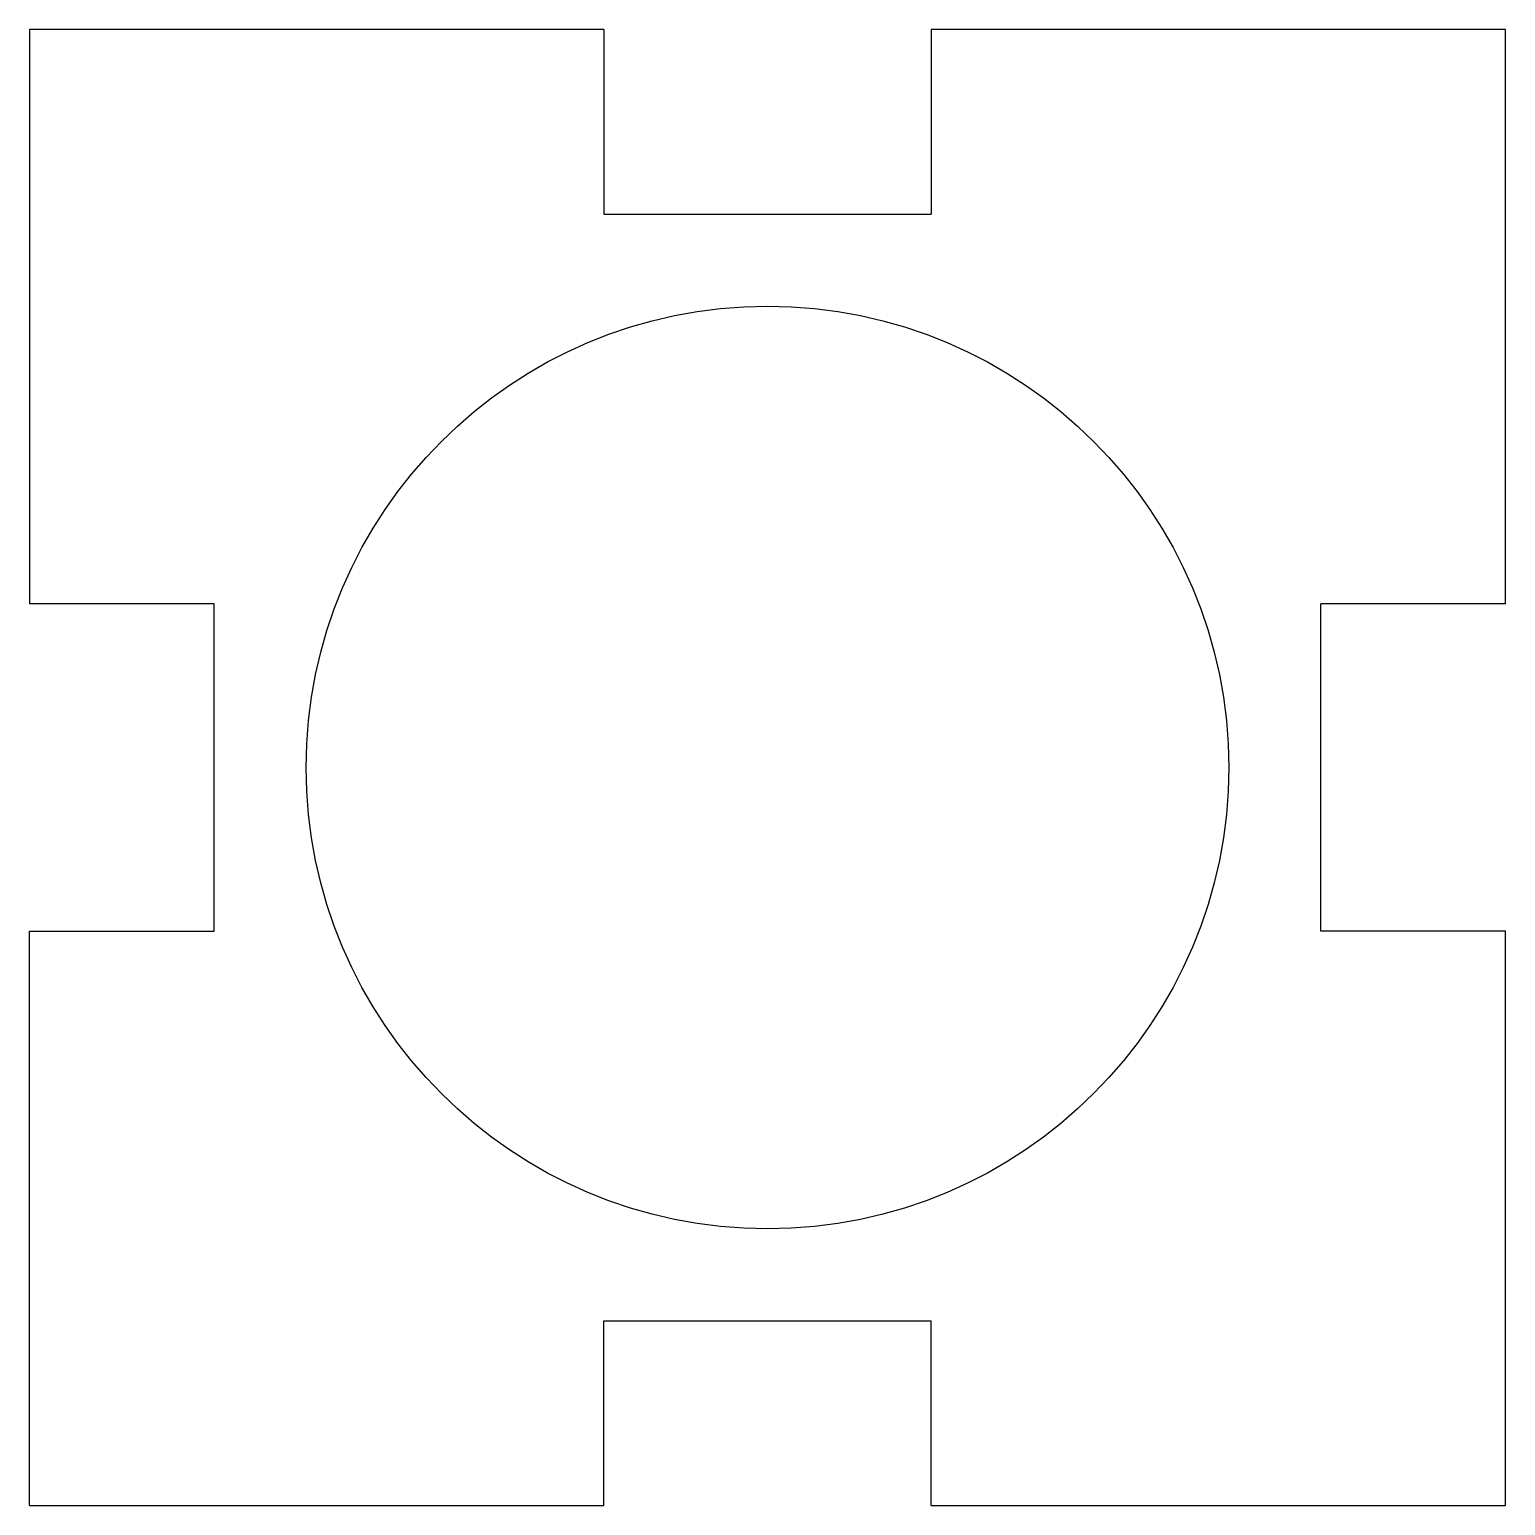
# Model space of a CAD drawing. Extents: x -16 to 16, y -16 to 16.
import ezdxf

# ---------------------------------------------------------------- set-up
doc = ezdxf.new("R2010")
doc.units = 0
doc.layers.get('0').update_dxf_attribs({"linetype": 'continuous'})

# ---------------------------------------------------------------- blocks, each defined once
blk = doc.blocks.new('BODY')
at = {"color": 0}
for p, q in [((-3.55, 16), (-16, 16)), ((-16, 16), (-16, 3.55)), ((-3.55, 16), (-3.55, 12)), ((16, 16), (3.55, 16)), ((3.55, 16), (3.55, 12)), ((16, 3.55), (16, 16)), ((-3.55, 12), (3.55, 12)), ((-12, 3.55), (-16, 3.55)), ((-12, -3.55), (-12, 3.55)), ((12, -3.55), (12, 3.55)), ((16, 3.55), (12, 3.55)), ((-16, -3.55), (-12, -3.55)), ((-16, -16), (-16, -3.55)), ((16, -3.55), (12, -3.55)), ((16, -16), (16, -3.55)), ((-3.55, -16), (-3.55, -12)), ((-3.55, -12), (3.55, -12)), ((3.55, -16), (3.55, -12)), ((-16, -16), (-3.55, -16)), ((3.55, -16), (16, -16))]:
    blk.add_line(p, q, dxfattribs=at)
blk.add_circle((0, 0), 10, dxfattribs=at)

msp = doc.modelspace()

# ---------------------------------------------------------------- block references
at = {"color": 0}
msp.add_blockref('BODY', (0, 0), dxfattribs=at)

doc.saveas('drawing.dxf')
